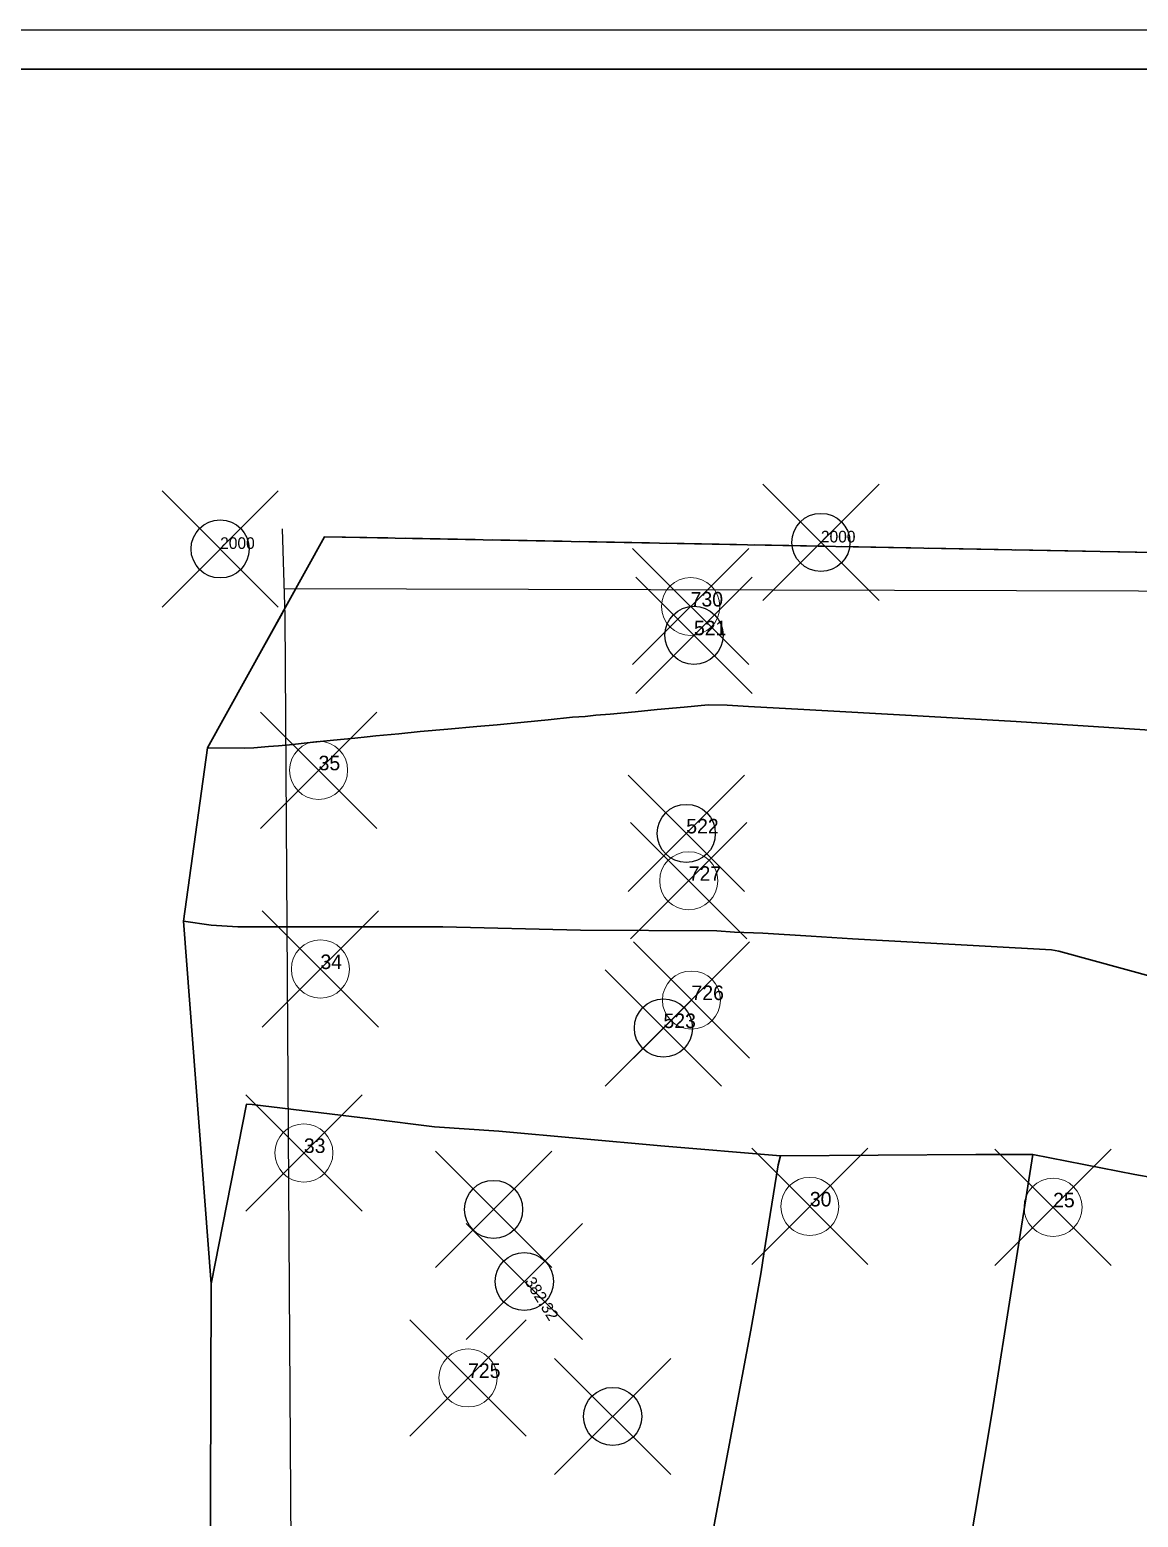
# Model space of a CAD drawing. Header units: millimetres. Extents: x -1419336 to 38707697, y -75591640 to 81.
# Drawn here: x -26.4 to 164.2, y -768.3 to -512.4 of the extents above; entities that cross this region are included whole.
import ezdxf

# ---------------------------------------------------------------- set-up
doc = ezdxf.new("R2010")
doc.units = ezdxf.units.MM
doc.header["$PDMODE"] = 35
doc.header["$PDSIZE"] = 10
doc.linetypes.add('ACAD_ISO02W100', pattern=[15, 12, -3])
doc.linetypes.add('DASHED', pattern=[0.75, 0.5, -0.25])
for name, color, linetype in [('Legend', 250, 'Continuous'), ('Line_Marking_Adusting_Sheet', 1, 'Continuous'), ('Text_Dimension_No', 1, 'Continuous'), ('Text_Gird_No', 1, 'Continuous'), ('Text_Survey_No_Old', 5, 'Continuous')]:
    doc.layers.add(name, color=color, linetype=linetype)
for name, color, linetype, lineweight in [('Plane_Table_Station', 1, 'Continuous', 25), ('Poly_Off', 250, 'ACAD_ISO02W100', 25), ('Poly_Survey_Bndry', 250, 'Continuous', 30), ('Poly_Village_Bndry', 250, 'Continuous', 30), ('Text_Survey_No', 250, 'Continuous', 0)]:
    doc.layers.add(name, color=color, linetype=linetype, lineweight=lineweight)
doc.layers.add('Text_Chalta_No', color=1, linetype='Continuous', lineweight=0, true_color=0x0000ff)
doc.styles.get("Standard").update_dxf_attribs({"font": 'SakalBharati.ttf'})

msp = doc.modelspace()

# ---------------------------------------------------------------- linework, layer by layer
at = {"layer": 'Legend'}
msp.add_lwpolyline([(-61.39, -512.45), (1010.38, -512.45), (1010.38, -1225.86), (-61.39, -1225.86)], close=True, dxfattribs=at)
at = {"layer": 'Legend', "lineweight": 30}
msp.add_lwpolyline([(889.22, -1219.07), (-54.6, -1219.07), (-54.6, -519.24), (889.22, -519.24), (1003.59, -519.24), (1003.59, -562.6), (1003.59, -597.92), (1003.59, -615.38), (1003.59, -622.78), (1003.59, -634.89), (1003.59, -1081.79), (1003.59, -1142.75), (1003.59, -1183.7), (1003.59, -1219.07)], close=True, dxfattribs=at)
at = {"layer": 'Line_Marking_Adusting_Sheet'}
for points in [[(17, -598.29), (17.48, -613.29), (20.78, -1129.43)], [(17.38, -608.55), (751.83, -610.57)]]:
    msp.add_lwpolyline(points, dxfattribs=at)
at = {"layer": 'Plane_Table_Station'}
for p in [(53.36, -715.38), (73.85, -751)]:
    msp.add_point(p, dxfattribs=at)
at = {"layer": 'Poly_Off'}
msp.add_lwpolyline([(202.71, -603.19), (200.14, -603.01), (24.29, -599.66), (4.18, -636)], dxfattribs=at)
at = {"layer": 'Poly_Survey_Bndry'}
for points in [[(200.14, -603.01), (24.29, -599.66), (4.18, -636), (10.51, -636.05), (12.13, -635.96), (14.63, -635.73), (16.36, -635.62), (18.24, -635.46), (21.83, -635.08), (25.83, -634.68), (29.49, -634.34), (31.61, -634.06), (33.13, -633.9), (37.06, -633.56), (40.75, -633.16), (45.5, -632.76), (50.49, -632.33), (54, -632.01), (58.6, -631.56), (62.76, -631.14), (66.94, -630.72), (69.13, -630.59), (70.94, -630.34), (73.43, -630.16), (77.74, -629.8), (81.52, -629.4), (86.16, -628.97), (90.28, -628.56), (93.53, -628.66), (97.23, -628.87), (106.75, -629.38), (126.27, -630.5), (143.25, -631.44), (167.13, -633.02)], [(167.13, -633.02), (143.25, -631.44), (126.27, -630.5), (106.75, -629.38), (97.23, -628.87), (93.53, -628.66), (90.28, -628.56), (86.16, -628.97), (81.52, -629.4), (77.74, -629.8), (73.43, -630.16), (70.94, -630.34), (69.13, -630.59), (66.94, -630.72), (62.76, -631.14), (58.6, -631.56), (54, -632.01), (50.49, -632.33), (45.5, -632.76), (40.75, -633.16), (37.06, -633.56), (33.13, -633.9), (31.61, -634.06), (29.49, -634.34), (25.83, -634.68), (21.83, -635.08), (18.24, -635.46), (16.36, -635.62), (14.63, -635.73), (12.13, -635.96), (10.51, -636.05), (4.18, -636), (0, -665.78), (4.8, -666.46), (9.35, -666.77), (21.22, -666.77), (44.61, -666.79), (68.29, -667.33), (91.74, -667.47), (94.78, -667.66), (99.66, -667.88), (108.01, -668.4), (115.12, -668.84), (149.3, -670.74), (150.57, -670.95), (167.53, -675.6)], [(167.13, -633.02), (143.25, -631.44), (126.27, -630.5), (106.75, -629.38), (97.23, -628.87), (93.53, -628.66), (90.28, -628.56), (86.16, -628.97), (81.52, -629.4), (77.74, -629.8), (73.43, -630.16), (70.94, -630.34), (69.13, -630.59), (66.94, -630.72), (62.76, -631.14), (58.6, -631.56), (54, -632.01), (50.49, -632.33), (45.5, -632.76), (40.75, -633.16), (37.06, -633.56), (33.13, -633.9), (31.61, -634.06), (29.49, -634.34), (25.83, -634.68), (21.83, -635.08), (18.24, -635.46), (16.36, -635.62), (14.63, -635.73), (12.13, -635.96), (10.51, -636.05), (4.18, -636)], [(179.5, -678.82), (178.73, -678.41), (176.13, -677.7), (167.53, -675.6), (150.57, -670.95), (149.3, -670.74), (115.12, -668.84), (108.01, -668.4), (99.66, -667.88), (94.78, -667.66), (91.74, -667.47), (68.29, -667.33), (44.61, -666.79), (21.22, -666.77), (9.35, -666.77), (4.8, -666.46), (0, -665.78)], [(166.92, -709.92), (163.68, -709.37), (146.14, -705.96), (136.29, -705.96), (102.72, -706.19), (82.12, -704.47), (54.27, -701.91), (43.19, -701.16), (32.24, -699.8), (11.85, -697.34), (10.87, -697.27), (4.76, -728.16), (0, -665.78), (4.8, -666.46), (9.35, -666.77), (21.22, -666.77), (44.61, -666.79), (68.29, -667.33), (91.74, -667.47), (94.78, -667.66), (99.66, -667.88), (108.01, -668.4), (115.12, -668.84), (149.3, -670.74), (150.57, -670.95), (167.53, -675.6)], [(102.72, -706.19), (82.12, -704.47), (54.27, -701.91), (43.19, -701.16), (32.24, -699.8), (11.85, -697.34), (10.87, -697.27), (4.76, -728.16)], [(88.14, -788.8), (91.29, -769.62), (97.6, -736.17), (99.4, -726.12), (99.83, -723.03), (102.33, -707.71), (102.72, -706.19)], [(102.72, -706.19), (136.29, -705.96), (146.14, -705.96)], [(146.14, -705.96), (139.14, -750.23), (130.41, -802.17), (126.03, -831.69), (122.44, -852.53), (116.73, -879.16)], [(166.92, -709.92), (163.68, -709.37), (146.14, -705.96), (139.14, -750.23), (130.41, -802.17)], [(146.14, -705.96), (163.68, -709.37), (166.92, -709.92), (171.27, -709.03)]]:
    msp.add_lwpolyline(points, dxfattribs=at)
for points in [[(4.76, -728.16), (10.87, -697.27), (11.85, -697.34), (32.24, -699.8), (43.19, -701.16), (54.27, -701.91), (82.12, -704.47), (102.72, -706.19), (102.33, -707.71), (99.83, -723.03), (99.4, -726.12), (97.6, -736.17), (91.29, -769.62), (88.14, -788.8), (65.92, -783.56), (36.82, -775.7), (30.1, -773.76), (10.09, -826.35), (4.44, -838.59)], [(146.14, -705.96), (136.29, -705.96), (102.72, -706.19), (102.33, -707.71), (99.83, -723.03), (99.4, -726.12), (97.6, -736.17), (91.29, -769.62), (88.14, -788.8), (72, -856.25), (67.17, -876.89), (67.85, -876.89), (84.67, -877.77), (103.92, -878.56), (116.73, -879.16), (122.44, -852.53), (126.03, -831.69), (130.41, -802.17), (139.14, -750.23)]]:
    msp.add_lwpolyline(points, close=True, dxfattribs=at)
at = {"layer": 'Poly_Village_Bndry', "lineweight": -3}
for points in [[(4.18, -636), (0, -665.78)], [(0, -665.78), (4.76, -728.16)], [(4.76, -728.16), (4.44, -838.59)]]:
    msp.add_lwpolyline(points, dxfattribs=at)
at = {"layer": 'Text_Chalta_No'}
for p in [(23.26, -639.84), (23.58, -674.03), (20.73, -705.67), (107.76, -714.87), (149.6, -715.02)]:
    msp.add_point(p, dxfattribs=at)
at = {"layer": 'Text_Dimension_No'}
msp.add_point((58.64, -727.78), dxfattribs=at)
at = {"layer": 'Text_Gird_No'}
for p in [(109.66, -600.64), (6.33, -601.76)]:
    msp.add_point(p, dxfattribs=at)
at = {"layer": 'Text_Survey_No'}
for p in [(87.25, -611.66), (86.93, -658.85), (87.4, -679.37), (48.97, -744.37)]:
    msp.add_point(p, dxfattribs=at)
at = {"layer": 'Text_Survey_No_Old'}
for p in [(87.83, -616.62), (86.5, -650.7), (82.58, -684.18)]:
    msp.add_point(p, dxfattribs=at)

# ---------------------------------------------------------------- texts
at = {"layer": 'Text_Chalta_No', "linetype": 'DASHED'}
for s, p in [('35', (23.26, -639.84)), ('34', (23.58, -674.03)), ('33', (20.73, -705.67)), ('30', (107.76, -714.87)), ('25', (149.6, -715.02))]:
    msp.add_text(s, height=2.5, dxfattribs=at).set_placement(p)
at = {"layer": 'Text_Dimension_No'}
msp.add_text('382.32', height=2, rotation=301.9348, dxfattribs=at).set_placement((58.64, -727.78))
at = {"layer": 'Text_Gird_No'}
for p in [(109.66, -600.64), (6.33, -601.76)]:
    msp.add_text('2000', height=2, dxfattribs=at).set_placement(p)
at = {"layer": 'Text_Survey_No', "linetype": 'DASHED'}
for s, p in [('730', (87.25, -611.66)), ('727', (86.93, -658.85)), ('726', (87.4, -679.37)), ('725', (48.97, -744.37))]:
    msp.add_text(s, height=2.5, dxfattribs=at).set_placement(p)
at = {"layer": 'Text_Survey_No_Old', "linetype": 'DASHED'}
for s, p in [('521', (87.83, -616.62)), ('522', (86.5, -650.7)), ('523', (82.58, -684.18))]:
    msp.add_text(s, height=2.5, dxfattribs=at).set_placement(p)

doc.saveas('drawing.dxf')
